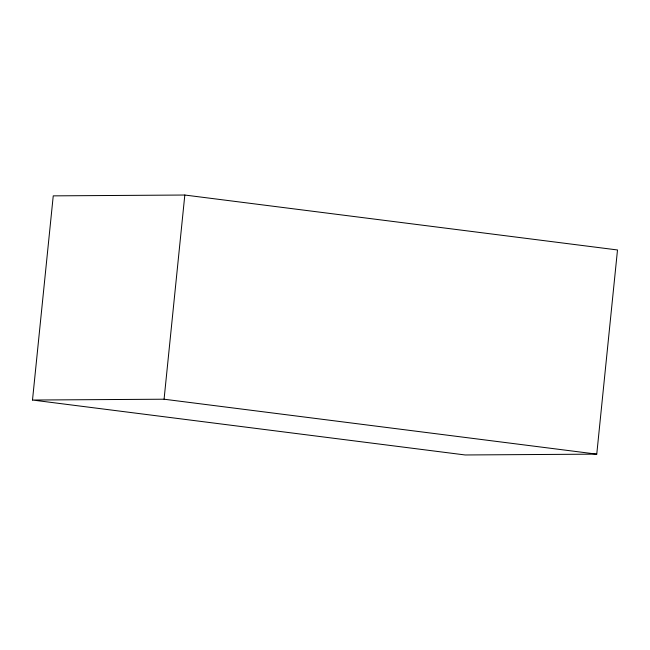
<?xml version="1.0" encoding="UTF-8"?>
<svg xmlns="http://www.w3.org/2000/svg" width="650" height="650" viewBox="0 0 650 650"><rect width="100%" height="100%" fill="white"/><g stroke="black" fill="none" stroke-linecap="round" stroke-linejoin="round"><path stroke-width="0.97" d="M32.5 400.034L53.243 195.861L184.819 195.032L617.5 249.966L596.757 454.139L465.181 454.968L32.5 400.034L164.076 399.214L596.757 454.139M164.076 399.214L184.819 195.032"/></g></svg>
